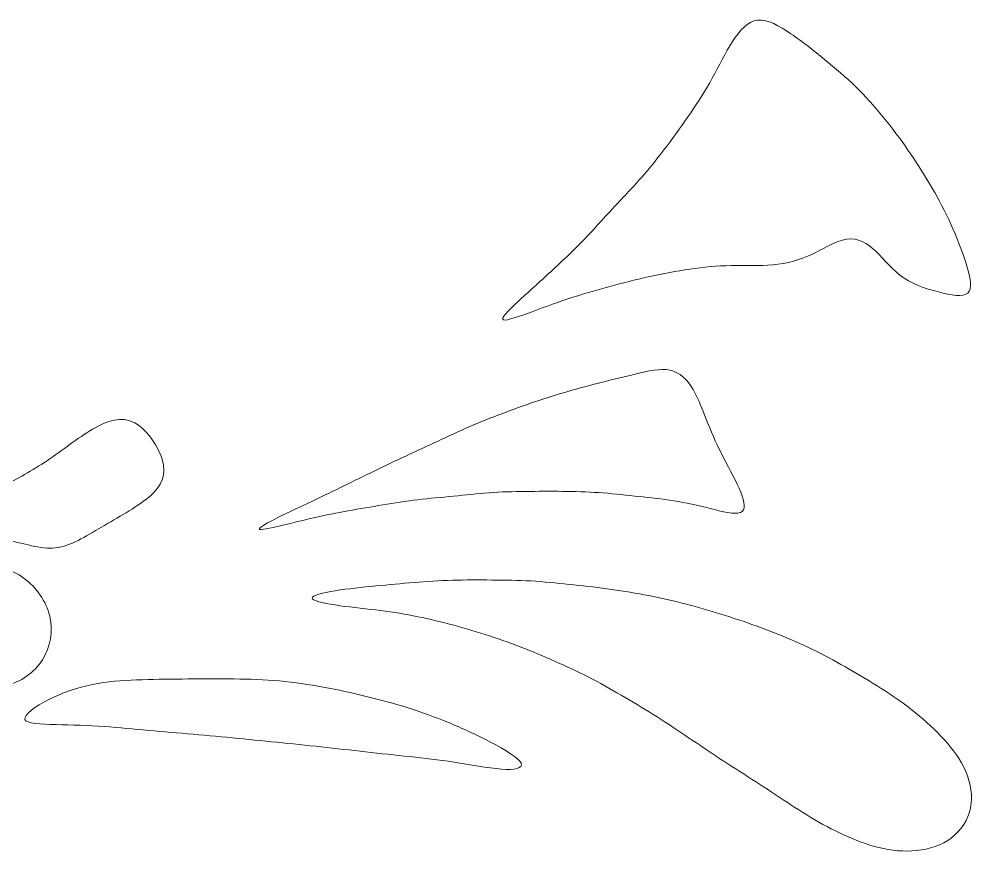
# Model space of a CAD drawing. Header units: inches. Extents: x 36 to 79.2, y 17.3 to 55.9.
# Drawn here: x 77.063 to 78.001, y 49.641 to 50.461 of the extents above; entities that cross this region are included whole.
import ezdxf

# ---------------------------------------------------------------- set-up
doc = ezdxf.new("R2010")
doc.units = ezdxf.units.IN
doc.layers.add('13_CONCEPT_ICON', color=7, linetype='CONTINUOUS', lineweight=15)

# ---------------------------------------------------------------- blocks, each defined once
blk = doc.blocks.new('CONCEPT_ICON_01_SCALLOP')
at = {"layer": '13_CONCEPT_ICON'}
for points, knots in [([(60.8369, 35.0465), (60.8319, 35.0602), (60.8825, 35.1076), (60.9399, 35.1605), (60.9974, 35.2133), (61.0618, 35.2716), (61.12, 35.3255), (61.1782, 35.3794), (61.2303, 35.4288), (61.2813, 35.4818), (61.3322, 35.5348), (61.382, 35.5913), (61.4338, 35.6472), (61.4857, 35.7031), (61.5395, 35.7585), (61.5896, 35.8155), (61.6398, 35.8726), (61.6864, 35.9312), (61.7312, 35.9906), (61.7759, 36.0501), (61.8189, 36.1103), (61.8601, 36.1708), (61.9012, 36.2312), (61.9406, 36.292), (61.9775, 36.3584), (62.0143, 36.4248), (62.0485, 36.4969), (62.0875, 36.5577), (62.1265, 36.6185), (62.1702, 36.6681), (62.2242, 36.6743), (62.2783, 36.6804), (62.3427, 36.6432), (62.4055, 36.6003), (62.4684, 36.5573), (62.5297, 36.5087), (62.5887, 36.4607), (62.6476, 36.4127), (62.7041, 36.3653), (62.7573, 36.3133), (62.8104, 36.2614), (62.8603, 36.2048), (62.9078, 36.1466), (62.9552, 36.0884), (63.0002, 36.0285), (63.0424, 35.9676), (63.0847, 35.9066), (63.1243, 35.8446), (63.1612, 35.7823), (63.1982, 35.7201), (63.2326, 35.6577), (63.2643, 35.5899), (63.296, 35.5221), (63.3251, 35.449), (63.3496, 35.3762), (63.374, 35.3034), (63.3939, 35.2308), (63.376, 35.1983), (63.3581, 35.1657), (63.3026, 35.173), (63.2341, 35.1887), (63.1656, 35.2043), (63.0843, 35.2283), (63.0216, 35.27), (62.959, 35.3117), (62.915, 35.3711), (62.8678, 35.4161), (62.8206, 35.4612), (62.7702, 35.4919), (62.7088, 35.4826), (62.6474, 35.4733), (62.5751, 35.424), (62.502, 35.392), (62.4289, 35.36), (62.3551, 35.3454), (62.2795, 35.3404), (62.2039, 35.3354), (62.1266, 35.3401), (62.051, 35.3378), (61.9754, 35.3355), (61.9014, 35.3262), (61.8282, 35.3147), (61.7549, 35.3032), (61.6825, 35.2896), (61.6111, 35.2733), (61.5398, 35.257), (61.4695, 35.238), (61.4005, 35.2192), (61.3315, 35.2003), (61.2639, 35.1816), (61.1911, 35.1573), (61.1184, 35.1329), (61.0406, 35.1029), (60.9714, 35.0778), (60.9023, 35.0528), (60.8418, 35.0328), (60.8369, 35.0465)], [0, 0, 0, 0, 0.03125, 0.03125, 0.03125, 0.0625, 0.0625, 0.0625, 0.09375, 0.09375, 0.09375, 0.125, 0.125, 0.125, 0.15625, 0.15625, 0.15625, 0.1875, 0.1875, 0.1875, 0.21875, 0.21875, 0.21875, 0.25, 0.25, 0.25, 0.28125, 0.28125, 0.28125, 0.3125, 0.3125, 0.3125, 0.34375, 0.34375, 0.34375, 0.375, 0.375, 0.375, 0.40625, 0.40625, 0.40625, 0.4375, 0.4375, 0.4375, 0.46875, 0.46875, 0.46875, 0.5, 0.5, 0.5, 0.53125, 0.53125, 0.53125, 0.5625, 0.5625, 0.5625, 0.59375, 0.59375, 0.59375, 0.625, 0.625, 0.625, 0.65625, 0.65625, 0.65625, 0.6875, 0.6875, 0.6875, 0.71875, 0.71875, 0.71875, 0.75, 0.75, 0.75, 0.78125, 0.78125, 0.78125, 0.8125, 0.8125, 0.8125, 0.84375, 0.84375, 0.84375, 0.875, 0.875, 0.875, 0.90625, 0.90625, 0.90625, 0.9375, 0.9375, 0.9375, 0.96875, 0.96875, 0.96875, 1, 1, 1, 1]), ([(59.5119, 33.9042), (59.5092, 33.9118), (59.5591, 33.9392), (59.617, 33.9681), (59.6749, 33.997), (59.7408, 34.0275), (59.8011, 34.0561), (59.8613, 34.0847), (59.916, 34.1115), (59.9716, 34.1387), (60.0272, 34.1658), (60.0838, 34.1935), (60.1407, 34.2211), (60.1977, 34.2488), (60.2549, 34.2766), (60.3124, 34.3033), (60.3698, 34.3301), (60.4275, 34.3559), (60.4848, 34.3826), (60.5421, 34.4093), (60.5991, 34.4369), (60.657, 34.462), (60.7149, 34.4872), (60.7737, 34.5099), (60.8327, 34.5322), (60.8916, 34.5545), (60.9507, 34.5764), (61.0105, 34.5966), (61.0703, 34.6168), (61.1307, 34.6354), (61.191, 34.6529), (61.2513, 34.6704), (61.3115, 34.6868), (61.3731, 34.7024), (61.4346, 34.718), (61.4975, 34.7329), (61.5623, 34.7485), (61.627, 34.7641), (61.6936, 34.7804), (61.747, 34.7689), (61.8005, 34.7573), (61.8408, 34.7177), (61.8728, 34.6637), (61.9047, 34.6097), (61.9284, 34.5413), (61.9539, 34.4778), (61.9793, 34.4143), (62.0066, 34.3558), (62.0393, 34.2923), (62.072, 34.2289), (62.1102, 34.1607), (62.1325, 34.105), (62.1548, 34.0494), (62.1612, 34.0063), (62.1305, 33.9939), (62.0998, 33.9815), (62.0321, 33.9996), (61.9653, 34.0162), (61.8986, 34.0327), (61.8329, 34.0475), (61.7687, 34.058), (61.7044, 34.0685), (61.6415, 34.0747), (61.5778, 34.0814), (61.514, 34.0882), (61.4495, 34.0956), (61.3843, 34.1006), (61.3191, 34.1055), (61.2532, 34.108), (61.1866, 34.109), (61.12, 34.11), (61.0526, 34.1096), (60.9858, 34.109), (60.9189, 34.1084), (60.8524, 34.1076), (60.7871, 34.1034), (60.7218, 34.0992), (60.6575, 34.0915), (60.5929, 34.0852), (60.5282, 34.0789), (60.4632, 34.074), (60.3989, 34.0666), (60.3346, 34.0592), (60.2711, 34.0493), (60.2078, 34.0392), (60.1445, 34.029), (60.0814, 34.0186), (60.0196, 34.0076), (59.9578, 33.9967), (59.8973, 33.9852), (59.8318, 33.9707), (59.7664, 33.9561), (59.696, 33.9384), (59.6331, 33.9235), (59.5702, 33.9086), (59.5147, 33.8966), (59.5119, 33.9042)], [0, 0, 0, 0, 0.03125, 0.03125, 0.03125, 0.0625, 0.0625, 0.0625, 0.09375, 0.09375, 0.09375, 0.125, 0.125, 0.125, 0.15625, 0.15625, 0.15625, 0.1875, 0.1875, 0.1875, 0.21875, 0.21875, 0.21875, 0.25, 0.25, 0.25, 0.28125, 0.28125, 0.28125, 0.3125, 0.3125, 0.3125, 0.34375, 0.34375, 0.34375, 0.375, 0.375, 0.375, 0.40625, 0.40625, 0.40625, 0.4375, 0.4375, 0.4375, 0.46875, 0.46875, 0.46875, 0.5, 0.5, 0.5, 0.53125, 0.53125, 0.53125, 0.5625, 0.5625, 0.5625, 0.59375, 0.59375, 0.59375, 0.625, 0.625, 0.625, 0.65625, 0.65625, 0.65625, 0.6875, 0.6875, 0.6875, 0.71875, 0.71875, 0.71875, 0.75, 0.75, 0.75, 0.78125, 0.78125, 0.78125, 0.8125, 0.8125, 0.8125, 0.84375, 0.84375, 0.84375, 0.875, 0.875, 0.875, 0.90625, 0.90625, 0.90625, 0.9375, 0.9375, 0.9375, 0.96875, 0.96875, 0.96875, 1, 1, 1, 1]), ([(57.1216, 33.6409), (57.1284, 33.6742), (57.2238, 33.7273), (57.3192, 33.7685), (57.4146, 33.8096), (57.51, 33.8389), (57.5991, 33.875), (57.6882, 33.9112), (57.771, 33.9541), (57.8554, 33.9984), (57.9398, 34.0426), (58.0258, 34.0881), (58.1098, 34.133), (58.1939, 34.1778), (58.276, 34.2219), (58.3586, 34.2774), (58.4412, 34.333), (58.5244, 34.3999), (58.6044, 34.447), (58.6845, 34.4942), (58.7615, 34.5215), (58.8346, 34.4815), (58.9077, 34.4415), (58.9768, 34.3343), (58.9905, 34.2533), (59.0042, 34.1722), (58.9625, 34.1175), (58.8925, 34.0635), (58.8224, 34.0095), (58.7241, 33.9563), (58.6363, 33.9049), (58.5485, 33.8536), (58.4713, 33.804), (58.3871, 33.7996), (58.3028, 33.7952), (58.2114, 33.8358), (58.1188, 33.8453), (58.0263, 33.8549), (57.9324, 33.8333), (57.8454, 33.7999), (57.7584, 33.7664), (57.6781, 33.721), (57.5847, 33.6825), (57.4914, 33.6439), (57.385, 33.6122), (57.2908, 33.6031), (57.1967, 33.594), (57.1148, 33.6076), (57.1216, 33.6409)], [0, 0, 0, 0, 0.0625, 0.0625, 0.0625, 0.125, 0.125, 0.125, 0.1875, 0.1875, 0.1875, 0.25, 0.25, 0.25, 0.3125, 0.3125, 0.3125, 0.375, 0.375, 0.375, 0.4375, 0.4375, 0.4375, 0.5, 0.5, 0.5, 0.5625, 0.5625, 0.5625, 0.625, 0.625, 0.625, 0.6875, 0.6875, 0.6875, 0.75, 0.75, 0.75, 0.8125, 0.8125, 0.8125, 0.875, 0.875, 0.875, 0.9375, 0.9375, 0.9375, 1, 1, 1, 1]), ([(58.0293, 33.6986), (57.9507, 33.6899), (57.877, 33.6378), (57.826, 33.5686), (57.7749, 33.4995), (57.7466, 33.4134), (57.7533, 33.3313), (57.76, 33.2492), (57.8017, 33.1711), (57.8661, 33.1184), (57.9305, 33.0657), (58.0176, 33.0384), (58.1006, 33.0473), (58.1836, 33.0561), (58.2625, 33.1012), (58.3136, 33.1666), (58.3648, 33.2319), (58.3882, 33.3177), (58.3771, 33.3997), (58.366, 33.4816), (58.3203, 33.5597), (58.2558, 33.6162), (58.1912, 33.6726), (58.1079, 33.7074), (58.0293, 33.6986)], [0, 0, 0, 0, 0.125, 0.125, 0.125, 0.25, 0.25, 0.25, 0.375, 0.375, 0.375, 0.5, 0.5, 0.5, 0.625, 0.625, 0.625, 0.75, 0.75, 0.75, 0.875, 0.875, 0.875, 1, 1, 1, 1]), ([(59.799, 33.5286), (59.7991, 33.5425), (59.857, 33.5571), (59.9254, 33.5682), (59.9937, 33.5794), (60.0726, 33.5871), (60.1457, 33.5941), (60.2188, 33.6012), (60.286, 33.6075), (60.3544, 33.613), (60.4227, 33.6186), (60.492, 33.6232), (60.5628, 33.6253), (60.6336, 33.6274), (60.7059, 33.6271), (60.7776, 33.6266), (60.8492, 33.6261), (60.9204, 33.6254), (60.9903, 33.6214), (61.0602, 33.6173), (61.1289, 33.61), (61.1977, 33.6027), (61.2665, 33.5953), (61.3354, 33.5881), (61.4037, 33.5791), (61.4719, 33.5701), (61.5395, 33.5593), (61.6065, 33.5467), (61.6735, 33.5341), (61.7398, 33.5196), (61.8054, 33.503), (61.871, 33.4865), (61.9359, 33.4679), (62.0004, 33.4482), (62.0649, 33.4285), (62.129, 33.4078), (62.1926, 33.3853), (62.2561, 33.3628), (62.3191, 33.3385), (62.3813, 33.3125), (62.4436, 33.2864), (62.5052, 33.2586), (62.5655, 33.2279), (62.6259, 33.1972), (62.685, 33.1636), (62.7437, 33.1293), (62.8024, 33.095), (62.8607, 33.06), (62.9179, 33.0229), (62.9751, 32.9857), (63.0313, 32.9463), (63.0856, 32.9025), (63.14, 32.8586), (63.1925, 32.8102), (63.24, 32.7575), (63.2875, 32.7048), (63.33, 32.6478), (63.3571, 32.5841), (63.3842, 32.5204), (63.396, 32.4501), (63.383, 32.3859), (63.3699, 32.3217), (63.3321, 32.2637), (63.2792, 32.2235), (63.2263, 32.1833), (63.1584, 32.1609), (63.0896, 32.1536), (63.0208, 32.1463), (62.9512, 32.154), (62.8847, 32.1702), (62.8183, 32.1864), (62.755, 32.2109), (62.6934, 32.2392), (62.6319, 32.2674), (62.572, 32.2992), (62.5136, 32.3342), (62.4552, 32.3691), (62.3984, 32.4071), (62.3414, 32.4449), (62.2844, 32.4826), (62.2272, 32.5201), (62.1698, 32.557), (62.1124, 32.5939), (62.0547, 32.6301), (61.9977, 32.6677), (61.9406, 32.7053), (61.8842, 32.7442), (61.8275, 32.7826), (61.7708, 32.8209), (61.7138, 32.8586), (61.656, 32.8949), (61.5983, 32.9311), (61.5397, 32.9659), (61.4809, 33.0001), (61.4221, 33.0342), (61.363, 33.0678), (61.3027, 33.0986), (61.2424, 33.1295), (61.1809, 33.1577), (61.1191, 33.185), (61.0573, 33.2123), (60.9952, 33.2389), (60.9324, 33.2632), (60.8695, 33.2875), (60.8059, 33.3096), (60.7415, 33.3302), (60.6772, 33.3507), (60.6121, 33.3696), (60.5466, 33.3867), (60.4811, 33.4039), (60.4153, 33.4192), (60.3493, 33.4319), (60.2833, 33.4447), (60.2172, 33.4548), (60.1447, 33.4637), (60.0721, 33.4725), (59.9931, 33.4802), (59.9248, 33.4907), (59.8565, 33.5012), (59.7989, 33.5146), (59.799, 33.5286)], [0, 0, 0, 0, 0.025, 0.025, 0.025, 0.05, 0.05, 0.05, 0.075, 0.075, 0.075, 0.1, 0.1, 0.1, 0.125, 0.125, 0.125, 0.15, 0.15, 0.15, 0.175, 0.175, 0.175, 0.2, 0.2, 0.2, 0.225, 0.225, 0.225, 0.25, 0.25, 0.25, 0.275, 0.275, 0.275, 0.3, 0.3, 0.3, 0.325, 0.325, 0.325, 0.35, 0.35, 0.35, 0.375, 0.375, 0.375, 0.4, 0.4, 0.4, 0.425, 0.425, 0.425, 0.45, 0.45, 0.45, 0.475, 0.475, 0.475, 0.5, 0.5, 0.5, 0.525, 0.525, 0.525, 0.55, 0.55, 0.55, 0.575, 0.575, 0.575, 0.6, 0.6, 0.6, 0.625, 0.625, 0.625, 0.65, 0.65, 0.65, 0.675, 0.675, 0.675, 0.7, 0.7, 0.7, 0.725, 0.725, 0.725, 0.75, 0.75, 0.75, 0.775, 0.775, 0.775, 0.8, 0.8, 0.8, 0.825, 0.825, 0.825, 0.85, 0.85, 0.85, 0.875, 0.875, 0.875, 0.9, 0.9, 0.9, 0.925, 0.925, 0.925, 0.95, 0.95, 0.95, 0.975, 0.975, 0.975, 1, 1, 1, 1]), ([(58.2363, 32.868), (58.2293, 32.8921), (58.293, 32.9385), (58.3664, 32.9757), (58.4398, 33.0129), (58.523, 33.041), (58.6038, 33.0577), (58.6847, 33.0744), (58.7632, 33.0798), (58.8441, 33.083), (58.9251, 33.0861), (59.0085, 33.0869), (59.0924, 33.0876), (59.1762, 33.0884), (59.2604, 33.0889), (59.3439, 33.0883), (59.4273, 33.0877), (59.51, 33.0859), (59.5912, 33.0795), (59.6723, 33.0732), (59.7521, 33.0624), (59.8308, 33.0487), (59.9095, 33.035), (59.9871, 33.0183), (60.0645, 33), (60.1419, 32.9817), (60.219, 32.9618), (60.2939, 32.9389), (60.3688, 32.9161), (60.4415, 32.8903), (60.5145, 32.8613), (60.5876, 32.8322), (60.6609, 32.8), (60.7402, 32.7598), (60.8196, 32.7196), (60.9048, 32.6714), (60.9303, 32.6399), (60.9558, 32.6084), (60.9216, 32.5936), (60.8555, 32.5955), (60.7895, 32.5974), (60.6917, 32.6161), (60.6042, 32.63), (60.5167, 32.6439), (60.4395, 32.653), (60.3608, 32.6618), (60.282, 32.6705), (60.2015, 32.6788), (60.1211, 32.6876), (60.0406, 32.6965), (59.96, 32.706), (59.8795, 32.7148), (59.7989, 32.7236), (59.7184, 32.7319), (59.6378, 32.7401), (59.5572, 32.7484), (59.4766, 32.7566), (59.3958, 32.7645), (59.3149, 32.7725), (59.2339, 32.7801), (59.1524, 32.787), (59.071, 32.7939), (58.9892, 32.8), (58.9093, 32.8073), (58.8295, 32.8145), (58.7517, 32.8229), (58.6669, 32.8287), (58.5821, 32.8344), (58.4904, 32.8375), (58.4057, 32.8399), (58.321, 32.8423), (58.2433, 32.844), (58.2363, 32.868)], [0, 0, 0, 0, 0.041667, 0.041667, 0.041667, 0.083333, 0.083333, 0.083333, 0.125, 0.125, 0.125, 0.166667, 0.166667, 0.166667, 0.208333, 0.208333, 0.208333, 0.25, 0.25, 0.25, 0.291667, 0.291667, 0.291667, 0.333333, 0.333333, 0.333333, 0.375, 0.375, 0.375, 0.416667, 0.416667, 0.416667, 0.458333, 0.458333, 0.458333, 0.5, 0.5, 0.5, 0.541667, 0.541667, 0.541667, 0.583333, 0.583333, 0.583333, 0.625, 0.625, 0.625, 0.666667, 0.666667, 0.666667, 0.708333, 0.708333, 0.708333, 0.75, 0.75, 0.75, 0.791667, 0.791667, 0.791667, 0.833333, 0.833333, 0.833333, 0.875, 0.875, 0.875, 0.916667, 0.916667, 0.916667, 0.958333, 0.958333, 0.958333, 1, 1, 1, 1])]:
    blk.add_open_spline(points, degree=3, knots=knots, dxfattribs=at)

msp = doc.modelspace()

# ---------------------------------------------------------------- block references
at = {"layer": '13_CONCEPT_ICON', "xscale": 0.18082390392992514, "yscale": 0.18082390392992514, "zscale": 0.18082390392992514}
msp.add_blockref('CONCEPT_ICON_01_SCALLOP', (66.53789, 43.8285), dxfattribs=at)

doc.saveas('drawing.dxf')
